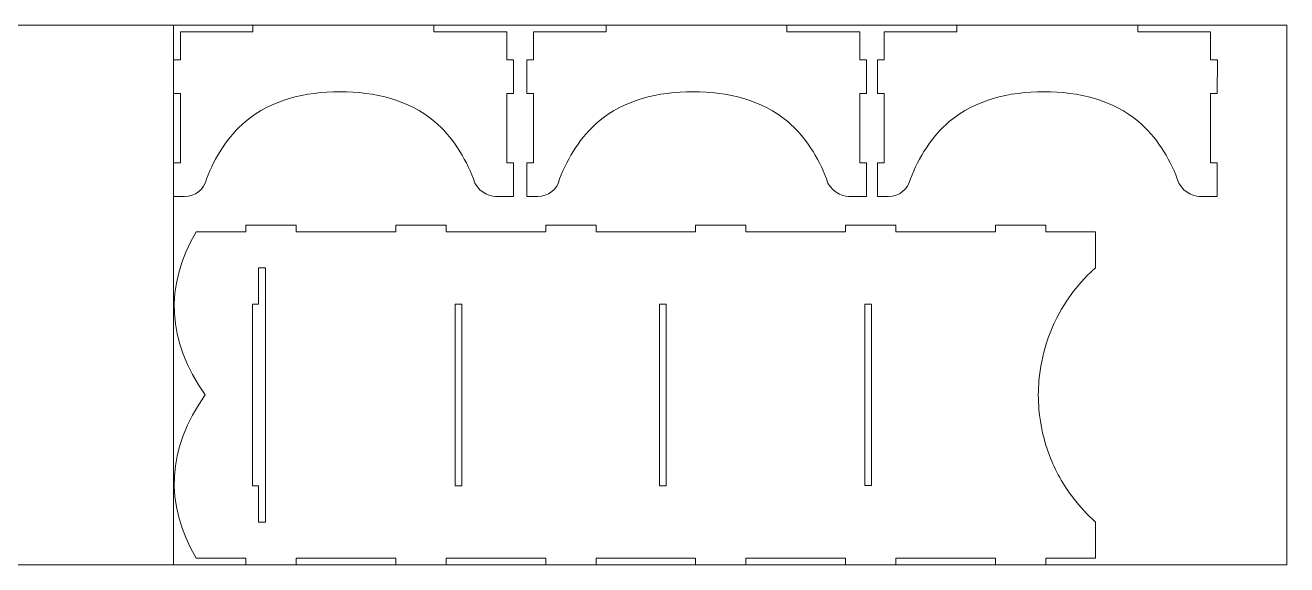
# Model space of a CAD drawing. Header units: centimetres. Extents: x -148 to 149, y -47 to 25.
# Drawn here: x 36.7 to 148.9, y -23.2 to 24.8 of the extents above; entities that cross this region are included whole.
import ezdxf

# ---------------------------------------------------------------- set-up
doc = ezdxf.new("R2010")
doc.units = ezdxf.units.CM
doc.header["$MEASUREMENT"] = 0
doc.layers.add('layer 1', color=7, linetype='Continuous')

msp = doc.modelspace()

# ---------------------------------------------------------------- linework, layer by layer
at = {"layer": 'layer 1', "color": 1, "lineweight": 9}
for points, knots in [([(49.89344, -23.20851), (49.89344, -23.20851), (-49.10656, -23.20851), (-49.10656, -23.20851), (-49.10656, -23.20851), (-49.10656, -23.20851), (-49.10656, 24.79149), (-49.10656, 24.79149), (-49.10656, 24.79149), (-49.10656, 24.79149), (49.89344, 24.79149), (49.89344, 24.79149), (49.89344, 24.79149), (49.89344, 24.79149), (49.89344, -23.20851), (49.89344, -23.20851)], [0, 0, 0, 0, 0.2, 0.2, 0.2, 0.2, 0.4, 0.4, 0.4, 0.4, 0.6, 0.6, 0.6, 0.6, 1, 1, 1, 1]), ([(49.89344, -23.20851), (49.89344, -23.20851), (148.89344, -23.20851), (148.89344, -23.20851), (148.89344, -23.20851), (148.89344, -23.20851), (148.89344, 24.79149), (148.89344, 24.79149), (148.89344, 24.79149), (148.89344, 24.79149), (49.89344, 24.79149), (49.89344, 24.79149), (49.89344, 24.79149), (49.89344, 24.79149), (49.89344, -23.20851), (49.89344, -23.20851)], [0, 0, 0, 0, 0.2, 0.2, 0.2, 0.2, 0.4, 0.4, 0.4, 0.4, 0.6, 0.6, 0.6, 0.6, 1, 1, 1, 1]), ([(76.55858, 11.12343), (75.82704, 13.04205), (74.67318, 14.90715), (73.10812, 16.22639), (73.10812, 16.22639), (70.86544, 18.11683), (67.7784, 18.88641), (64.69136, 18.88641), (64.69136, 18.88641), (61.60432, 18.88641), (58.51728, 18.11683), (56.2746, 16.22639), (56.2746, 16.22639), (54.70954, 14.90715), (53.55568, 13.04205), (52.82414, 11.12343)], [0, 0, 0, 0, 0.2, 0.2, 0.2, 0.2, 0.4, 0.4, 0.4, 0.4, 0.6, 0.6, 0.6, 0.6, 1, 1, 1, 1]), ([(107.96076, 11.12343), (107.22922, 13.04205), (106.07536, 14.90715), (104.51028, 16.22639), (104.51028, 16.22639), (102.2676, 18.11683), (99.18058, 18.88641), (96.09354, 18.88641), (96.09354, 18.88641), (93.0065, 18.88641), (89.91946, 18.11683), (87.67678, 16.22639), (87.67678, 16.22639), (86.11172, 14.90715), (84.95784, 13.04205), (84.22632, 11.12343)], [0, 0, 0, 0, 0.2, 0.2, 0.2, 0.2, 0.4, 0.4, 0.4, 0.4, 0.6, 0.6, 0.6, 0.6, 1, 1, 1, 1]), ([(139.16034, 11.12343), (138.4288, 13.04205), (137.27494, 14.90715), (135.70988, 16.22639), (135.70988, 16.22639), (133.46718, 18.11683), (130.38016, 18.88641), (127.29312, 18.88641), (127.29312, 18.88641), (124.20608, 18.88641), (121.11904, 18.11683), (118.87636, 16.22639), (118.87636, 16.22639), (117.3113, 14.90715), (116.15742, 13.04205), (115.4259, 11.12343)], [0, 0, 0, 0, 0.2, 0.2, 0.2, 0.2, 0.4, 0.4, 0.4, 0.4, 0.6, 0.6, 0.6, 0.6, 1, 1, 1, 1]), ([(131.88962, -19.40759), (131.16184, -18.75973), (130.49286, -18.04257), (129.8997, -17.26643), (129.8997, -17.26643), (129.01884, -16.11385), (128.30518, -14.83117), (127.78852, -13.47361), (127.78852, -13.47361), (127.28922, -12.16163), (126.97394, -10.77969), (126.85396, -9.38395), (126.85396, -9.38395), (126.78016, -8.52521), (126.78028, -7.66125), (126.85396, -6.80289), (126.85396, -6.80289), (126.95128, -5.66923), (127.17692, -4.54535), (127.52604, -3.46089), (127.52604, -3.46089), (127.91122, -2.26437), (128.44672, -1.11585), (129.11496, -0.05181), (129.11496, -0.05181), (129.62766, 0.76457), (130.21852, 1.53121), (130.87618, 2.23417), (130.87618, 2.23417), (131.1985, 2.57871), (131.53688, 2.90793), (131.88962, 3.22073)], [0, 0, 0, 0, 0.111111111, 0.111111111, 0.111111111, 0.111111111, 0.222222222, 0.222222222, 0.222222222, 0.222222222, 0.333333333, 0.333333333, 0.333333333, 0.333333333, 0.444444444, 0.444444444, 0.444444444, 0.444444444, 0.555555556, 0.555555556, 0.555555556, 0.555555556, 0.666666667, 0.666666667, 0.666666667, 0.666666667, 0.777777778, 0.777777778, 0.777777778, 0.777777778, 1, 1, 1, 1])]:
    msp.add_open_spline(points, degree=3, knots=knots, dxfattribs=at)
for points in [[(73.03874, 24.79945), (73.03874, 24.79945), (56.95476, 24.79249), (56.95476, 24.79249)], [(56.95476, 24.79249), (56.95476, 24.79249), (56.95476, 24.20251), (56.95476, 24.20251)], [(73.03874, 24.20251), (73.03874, 24.20251), (73.03874, 24.79945), (73.03874, 24.79945)], [(104.44092, 24.79945), (104.44092, 24.79945), (88.35694, 24.79249), (88.35694, 24.79249)], [(88.35694, 24.79249), (88.35694, 24.79249), (88.35694, 24.20251), (88.35694, 24.20251)], [(104.44092, 24.20251), (104.44092, 24.20251), (104.44092, 24.79945), (104.44092, 24.79945)], [(135.6405, 24.79945), (135.6405, 24.79945), (119.55652, 24.79249), (119.55652, 24.79249)], [(119.55652, 24.79249), (119.55652, 24.79249), (119.55652, 24.20251), (119.55652, 24.20251)], [(135.6405, 24.20251), (135.6405, 24.20251), (135.6405, 24.79945), (135.6405, 24.79945)], [(56.95476, 24.20251), (56.95476, 24.20251), (50.49344, 24.20251), (50.49344, 24.20251)], [(50.49344, 24.20251), (50.49344, 24.20251), (50.49344, 21.72227), (50.49344, 21.72227)], [(79.51866, 24.20251), (79.51866, 24.20251), (73.03874, 24.20251), (73.03874, 24.20251)], [(79.51866, 21.72227), (79.51866, 21.72227), (79.51866, 24.20251), (79.51866, 24.20251)], [(88.35694, 24.20251), (88.35694, 24.20251), (81.89562, 24.20251), (81.89562, 24.20251)], [(81.89562, 24.20251), (81.89562, 24.20251), (81.89562, 21.72227), (81.89562, 21.72227)], [(110.92082, 24.20251), (110.92082, 24.20251), (104.44092, 24.20251), (104.44092, 24.20251)], [(110.92082, 21.72227), (110.92082, 21.72227), (110.92082, 24.20251), (110.92082, 24.20251)], [(119.55652, 24.20251), (119.55652, 24.20251), (113.0952, 24.20251), (113.0952, 24.20251)], [(113.0952, 24.20251), (113.0952, 24.20251), (113.0952, 21.72227), (113.0952, 21.72227)], [(142.1204, 24.20251), (142.1204, 24.20251), (135.6405, 24.20251), (135.6405, 24.20251)], [(142.1204, 21.72227), (142.1204, 21.72227), (142.1204, 24.20251), (142.1204, 24.20251)], [(50.49344, 21.72227), (50.49344, 21.72227), (49.89344, 21.72029), (49.89344, 21.72029)], [(49.89344, 21.72029), (49.89344, 21.72029), (49.89344, 18.72027), (49.89344, 18.72027)], [(80.11728, 21.72029), (80.11728, 21.72029), (79.51866, 21.72227), (79.51866, 21.72227)], [(80.11596, 18.72027), (80.11596, 18.72027), (80.11728, 21.72029), (80.11728, 21.72029)], [(81.89562, 21.72227), (81.89562, 21.72227), (81.29562, 21.72029), (81.29562, 21.72029)], [(81.29562, 21.72029), (81.29562, 21.72029), (81.29562, 18.72027), (81.29562, 18.72027)], [(111.51946, 21.72029), (111.51946, 21.72029), (110.92082, 21.72227), (110.92082, 21.72227)], [(111.51814, 18.72027), (111.51814, 18.72027), (111.51946, 21.72029), (111.51946, 21.72029)], [(113.0952, 21.72227), (113.0952, 21.72227), (112.4952, 21.72029), (112.4952, 21.72029)], [(112.4952, 21.72029), (112.4952, 21.72029), (112.4952, 18.72027), (112.4952, 18.72027)], [(142.71904, 21.72029), (142.71904, 21.72029), (142.1204, 21.72227), (142.1204, 21.72227)], [(142.71772, 18.72027), (142.71772, 18.72027), (142.71904, 21.72029), (142.71904, 21.72029)], [(49.89344, 18.72027), (49.89344, 18.72027), (50.49344, 18.72225), (50.49344, 18.72225)], [(50.49344, 18.72225), (50.49344, 18.72225), (50.49344, 12.55343), (50.49344, 12.55343)], [(79.51866, 12.55343), (79.51866, 12.55343), (79.51866, 18.72225), (79.51866, 18.72225)], [(79.51866, 18.72225), (79.51866, 18.72225), (80.11596, 18.72027), (80.11596, 18.72027)], [(81.29562, 18.72027), (81.29562, 18.72027), (81.89562, 18.72225), (81.89562, 18.72225)], [(81.89562, 18.72225), (81.89562, 18.72225), (81.89562, 12.55343), (81.89562, 12.55343)], [(110.92082, 12.55343), (110.92082, 12.55343), (110.92082, 18.72225), (110.92082, 18.72225)], [(110.92082, 18.72225), (110.92082, 18.72225), (111.51814, 18.72027), (111.51814, 18.72027)], [(112.4952, 18.72027), (112.4952, 18.72027), (113.0952, 18.72225), (113.0952, 18.72225)], [(113.0952, 18.72225), (113.0952, 18.72225), (113.0952, 12.55343), (113.0952, 12.55343)], [(142.1204, 12.55343), (142.1204, 12.55343), (142.1204, 18.72225), (142.1204, 18.72225)], [(142.1204, 18.72225), (142.1204, 18.72225), (142.71772, 18.72027), (142.71772, 18.72027)], [(50.49344, 12.55343), (50.49344, 12.55343), (49.89344, 12.55143), (49.89344, 12.55143)], [(49.89344, 12.55143), (49.89344, 12.55143), (49.89344, 9.55341), (49.89344, 9.55341)], [(80.11322, 12.55145), (80.11322, 12.55145), (79.51866, 12.55343), (79.51866, 12.55343)], [(80.1119, 9.55341), (80.1119, 9.55341), (80.11322, 12.55145), (80.11322, 12.55145)], [(81.89562, 12.55343), (81.89562, 12.55343), (81.29562, 12.55143), (81.29562, 12.55143)], [(81.29562, 12.55143), (81.29562, 12.55143), (81.29562, 9.55341), (81.29562, 9.55341)], [(111.5154, 12.55145), (111.5154, 12.55145), (110.92082, 12.55343), (110.92082, 12.55343)], [(111.51408, 9.55341), (111.51408, 9.55341), (111.5154, 12.55145), (111.5154, 12.55145)], [(113.0952, 12.55343), (113.0952, 12.55343), (112.4952, 12.55143), (112.4952, 12.55143)], [(112.4952, 12.55143), (112.4952, 12.55143), (112.4952, 9.55341), (112.4952, 9.55341)], [(142.71498, 12.55145), (142.71498, 12.55145), (142.1204, 12.55343), (142.1204, 12.55343)], [(142.71366, 9.55341), (142.71366, 9.55341), (142.71498, 12.55145), (142.71498, 12.55145)], [(50.8709, 9.55341), (51.8098, 9.55341), (52.62228, 10.20649), (52.82414, 11.12343)], [(76.55858, 11.12343), (76.789, 10.07675), (77.97594, 9.55341), (78.51182, 9.55341)], [(82.27308, 9.55341), (83.21196, 9.55341), (84.02446, 10.20649), (84.22632, 11.12343)], [(107.96076, 11.12343), (108.19116, 10.07675), (109.37812, 9.55341), (109.914, 9.55341)], [(113.47266, 9.55341), (114.41154, 9.55341), (115.22404, 10.20649), (115.4259, 11.12343)], [(139.16034, 11.12343), (139.39076, 10.07675), (140.5777, 9.55341), (141.11358, 9.55341)], [(49.89344, 9.55341), (49.89344, 9.55341), (50.49344, 9.55341), (50.49344, 9.55341)], [(50.49344, 9.55341), (50.49344, 9.55341), (50.8709, 9.55341), (50.8709, 9.55341)], [(78.51182, 9.55341), (78.51182, 9.55341), (80.1119, 9.55341), (80.1119, 9.55341)], [(81.29562, 9.55341), (81.29562, 9.55341), (81.89562, 9.55341), (81.89562, 9.55341)], [(81.89562, 9.55341), (81.89562, 9.55341), (82.27308, 9.55341), (82.27308, 9.55341)], [(109.914, 9.55341), (109.914, 9.55341), (111.51408, 9.55341), (111.51408, 9.55341)], [(112.4952, 9.55341), (112.4952, 9.55341), (113.0952, 9.55341), (113.0952, 9.55341)], [(113.0952, 9.55341), (113.0952, 9.55341), (113.47266, 9.55341), (113.47266, 9.55341)], [(141.11358, 9.55341), (141.11358, 9.55341), (142.71366, 9.55341), (142.71366, 9.55341)], [(56.31884, 7.02167), (56.31884, 7.02167), (56.31884, 6.41915), (56.31884, 6.41915)], [(60.79372, 7.02167), (60.79372, 7.02167), (56.31884, 7.02167), (56.31884, 7.02167)], [(60.79372, 6.41915), (60.79372, 6.41915), (60.79372, 7.02167), (60.79372, 7.02167)], [(69.65218, 7.02167), (69.65218, 7.02167), (69.65218, 6.41915), (69.65218, 6.41915)], [(74.12704, 7.02167), (74.12704, 7.02167), (69.65218, 7.02167), (69.65218, 7.02167)], [(74.12704, 6.41915), (74.12704, 6.41915), (74.12704, 7.02167), (74.12704, 7.02167)], [(82.98552, 7.02167), (82.98552, 7.02167), (82.98552, 6.41915), (82.98552, 6.41915)], [(87.46038, 7.02167), (87.46038, 7.02167), (82.98552, 7.02167), (82.98552, 7.02167)], [(87.46038, 6.41915), (87.46038, 6.41915), (87.46038, 7.02167), (87.46038, 7.02167)], [(96.31884, 7.02167), (96.31884, 7.02167), (96.31884, 6.41915), (96.31884, 6.41915)], [(100.79372, 7.02167), (100.79372, 7.02167), (96.31884, 7.02167), (96.31884, 7.02167)], [(100.79372, 6.41915), (100.79372, 6.41915), (100.79372, 7.02167), (100.79372, 7.02167)], [(109.65218, 7.02167), (109.65218, 7.02167), (109.65218, 6.41915), (109.65218, 6.41915)], [(114.12704, 7.02167), (114.12704, 7.02167), (109.65218, 7.02167), (109.65218, 7.02167)], [(114.12704, 6.41915), (114.12704, 6.41915), (114.12704, 7.02167), (114.12704, 7.02167)], [(122.98552, 7.02167), (122.98552, 7.02167), (122.98552, 6.41915), (122.98552, 6.41915)], [(127.46038, 7.02167), (127.46038, 7.02167), (122.98552, 7.02167), (122.98552, 7.02167)], [(127.46038, 6.41915), (127.46038, 6.41915), (127.46038, 7.02167), (127.46038, 7.02167)], [(51.88962, 6.41915), (49.06188, 1.54891), (49.32892, -3.28861), (52.6907, -8.09343)], [(56.31884, 6.41915), (56.31884, 6.41915), (51.88962, 6.41915), (51.88962, 6.41915)], [(69.65218, 6.41915), (69.65218, 6.41915), (60.79372, 6.41915), (60.79372, 6.41915)], [(82.98552, 6.41915), (82.98552, 6.41915), (74.12704, 6.41915), (74.12704, 6.41915)], [(96.31884, 6.41915), (96.31884, 6.41915), (87.46038, 6.41915), (87.46038, 6.41915)], [(109.65218, 6.41915), (109.65218, 6.41915), (100.79372, 6.41915), (100.79372, 6.41915)], [(122.98552, 6.41915), (122.98552, 6.41915), (114.12704, 6.41915), (114.12704, 6.41915)], [(131.88962, 6.41915), (131.88962, 6.41915), (127.46038, 6.41915), (127.46038, 6.41915)], [(131.88962, 3.22073), (131.88962, 3.22073), (131.88962, 6.41915), (131.88962, 6.41915)], [(51.88962, -22.60599), (49.06188, -17.73577), (49.32892, -12.89825), (52.6907, -8.09343)], [(131.88962, -22.60599), (131.88962, -22.60599), (131.88962, -19.40759), (131.88962, -19.40759)], [(51.88962, -22.60599), (51.88962, -22.60599), (56.31884, -22.60599), (56.31884, -22.60599)], [(56.31884, -22.60599), (56.31884, -22.60599), (56.31884, -23.20851), (56.31884, -23.20851)], [(56.31884, -23.20851), (56.31884, -23.20851), (60.79372, -23.20851), (60.79372, -23.20851)], [(60.79372, -22.60599), (60.79372, -22.60599), (69.65218, -22.60599), (69.65218, -22.60599)], [(60.79372, -23.20851), (60.79372, -23.20851), (60.79372, -22.60599), (60.79372, -22.60599)], [(69.65218, -22.60599), (69.65218, -22.60599), (69.65218, -23.20851), (69.65218, -23.20851)], [(69.65218, -23.20851), (69.65218, -23.20851), (74.12704, -23.20851), (74.12704, -23.20851)], [(74.12704, -22.60599), (74.12704, -22.60599), (82.98552, -22.60599), (82.98552, -22.60599)], [(74.12704, -23.20851), (74.12704, -23.20851), (74.12704, -22.60599), (74.12704, -22.60599)], [(82.98552, -22.60599), (82.98552, -22.60599), (82.98552, -23.20851), (82.98552, -23.20851)], [(82.98552, -23.20851), (82.98552, -23.20851), (87.46038, -23.20851), (87.46038, -23.20851)], [(87.46038, -22.60599), (87.46038, -22.60599), (96.31884, -22.60599), (96.31884, -22.60599)], [(87.46038, -23.20851), (87.46038, -23.20851), (87.46038, -22.60599), (87.46038, -22.60599)], [(96.31884, -22.60599), (96.31884, -22.60599), (96.31884, -23.20851), (96.31884, -23.20851)], [(96.31884, -23.20851), (96.31884, -23.20851), (100.79372, -23.20851), (100.79372, -23.20851)], [(100.79372, -22.60599), (100.79372, -22.60599), (109.65218, -22.60599), (109.65218, -22.60599)], [(100.79372, -23.20851), (100.79372, -23.20851), (100.79372, -22.60599), (100.79372, -22.60599)], [(109.65218, -22.60599), (109.65218, -22.60599), (109.65218, -23.20851), (109.65218, -23.20851)], [(109.65218, -23.20851), (109.65218, -23.20851), (114.12704, -23.20851), (114.12704, -23.20851)], [(114.12704, -22.60599), (114.12704, -22.60599), (122.98552, -22.60599), (122.98552, -22.60599)], [(114.12704, -23.20851), (114.12704, -23.20851), (114.12704, -22.60599), (114.12704, -22.60599)], [(122.98552, -22.60599), (122.98552, -22.60599), (122.98552, -23.20851), (122.98552, -23.20851)], [(122.98552, -23.20851), (122.98552, -23.20851), (127.46038, -23.20851), (127.46038, -23.20851)], [(127.46038, -22.60599), (127.46038, -22.60599), (131.88962, -22.60599), (131.88962, -22.60599)], [(127.46038, -23.20851), (127.46038, -23.20851), (127.46038, -22.60599), (127.46038, -22.60599)]]:
    msp.add_open_spline(points, degree=3, dxfattribs=at)
at = {"layer": 'layer 1', "color": 5, "lineweight": 9}
for points in [[(57.45006, -0.03377), (57.45006, -0.03377), (57.45006, 3.22073), (57.45006, 3.22073)], [(57.45006, 3.22073), (57.45006, 3.22073), (58.07182, 3.22073), (58.07182, 3.22073)], [(58.07182, 3.22073), (58.07182, 3.22073), (58.07182, -19.40759), (58.07182, -19.40759)], [(56.91942, -16.18527), (56.91942, -16.18527), (56.91942, -0.03377), (56.91942, -0.03377)], [(56.91942, -0.03377), (56.91942, -0.03377), (57.45006, -0.03377), (57.45006, -0.03377)], [(74.93964, -16.18527), (74.93964, -16.18527), (74.93964, -0.03377), (74.93964, -0.03377)], [(74.93964, -0.03377), (74.93964, -0.03377), (75.53964, -0.03377), (75.53964, -0.03377)], [(75.53964, -0.03377), (75.53964, -0.03377), (75.53964, -16.18527), (75.53964, -16.18527)], [(93.09316, -16.18527), (93.09316, -16.18527), (93.09316, -0.03377), (93.09316, -0.03377)], [(93.09316, -0.03377), (93.09316, -0.03377), (93.69316, -0.03377), (93.69316, -0.03377)], [(93.69316, -0.03377), (93.69316, -0.03377), (93.69316, -16.18527), (93.69316, -16.18527)], [(111.36566, -16.15985), (111.36566, -16.15985), (111.36566, -0.00835), (111.36566, -0.00835)], [(111.36566, -0.00835), (111.36566, -0.00835), (111.96566, -0.00835), (111.96566, -0.00835)], [(111.96566, -0.00835), (111.96566, -0.00835), (111.96566, -16.15985), (111.96566, -16.15985)], [(57.45006, -16.18527), (57.45006, -16.18527), (56.91942, -16.18527), (56.91942, -16.18527)], [(57.45006, -19.40759), (57.45006, -19.40759), (57.45006, -16.18527), (57.45006, -16.18527)], [(75.53964, -16.18527), (75.53964, -16.18527), (74.93964, -16.18527), (74.93964, -16.18527)], [(93.69316, -16.18527), (93.69316, -16.18527), (93.09316, -16.18527), (93.09316, -16.18527)], [(111.96566, -16.15985), (111.96566, -16.15985), (111.36566, -16.15985), (111.36566, -16.15985)], [(58.07182, -19.40759), (58.07182, -19.40759), (57.45006, -19.40759), (57.45006, -19.40759)]]:
    msp.add_open_spline(points, degree=3, dxfattribs=at)

doc.saveas('drawing.dxf')
